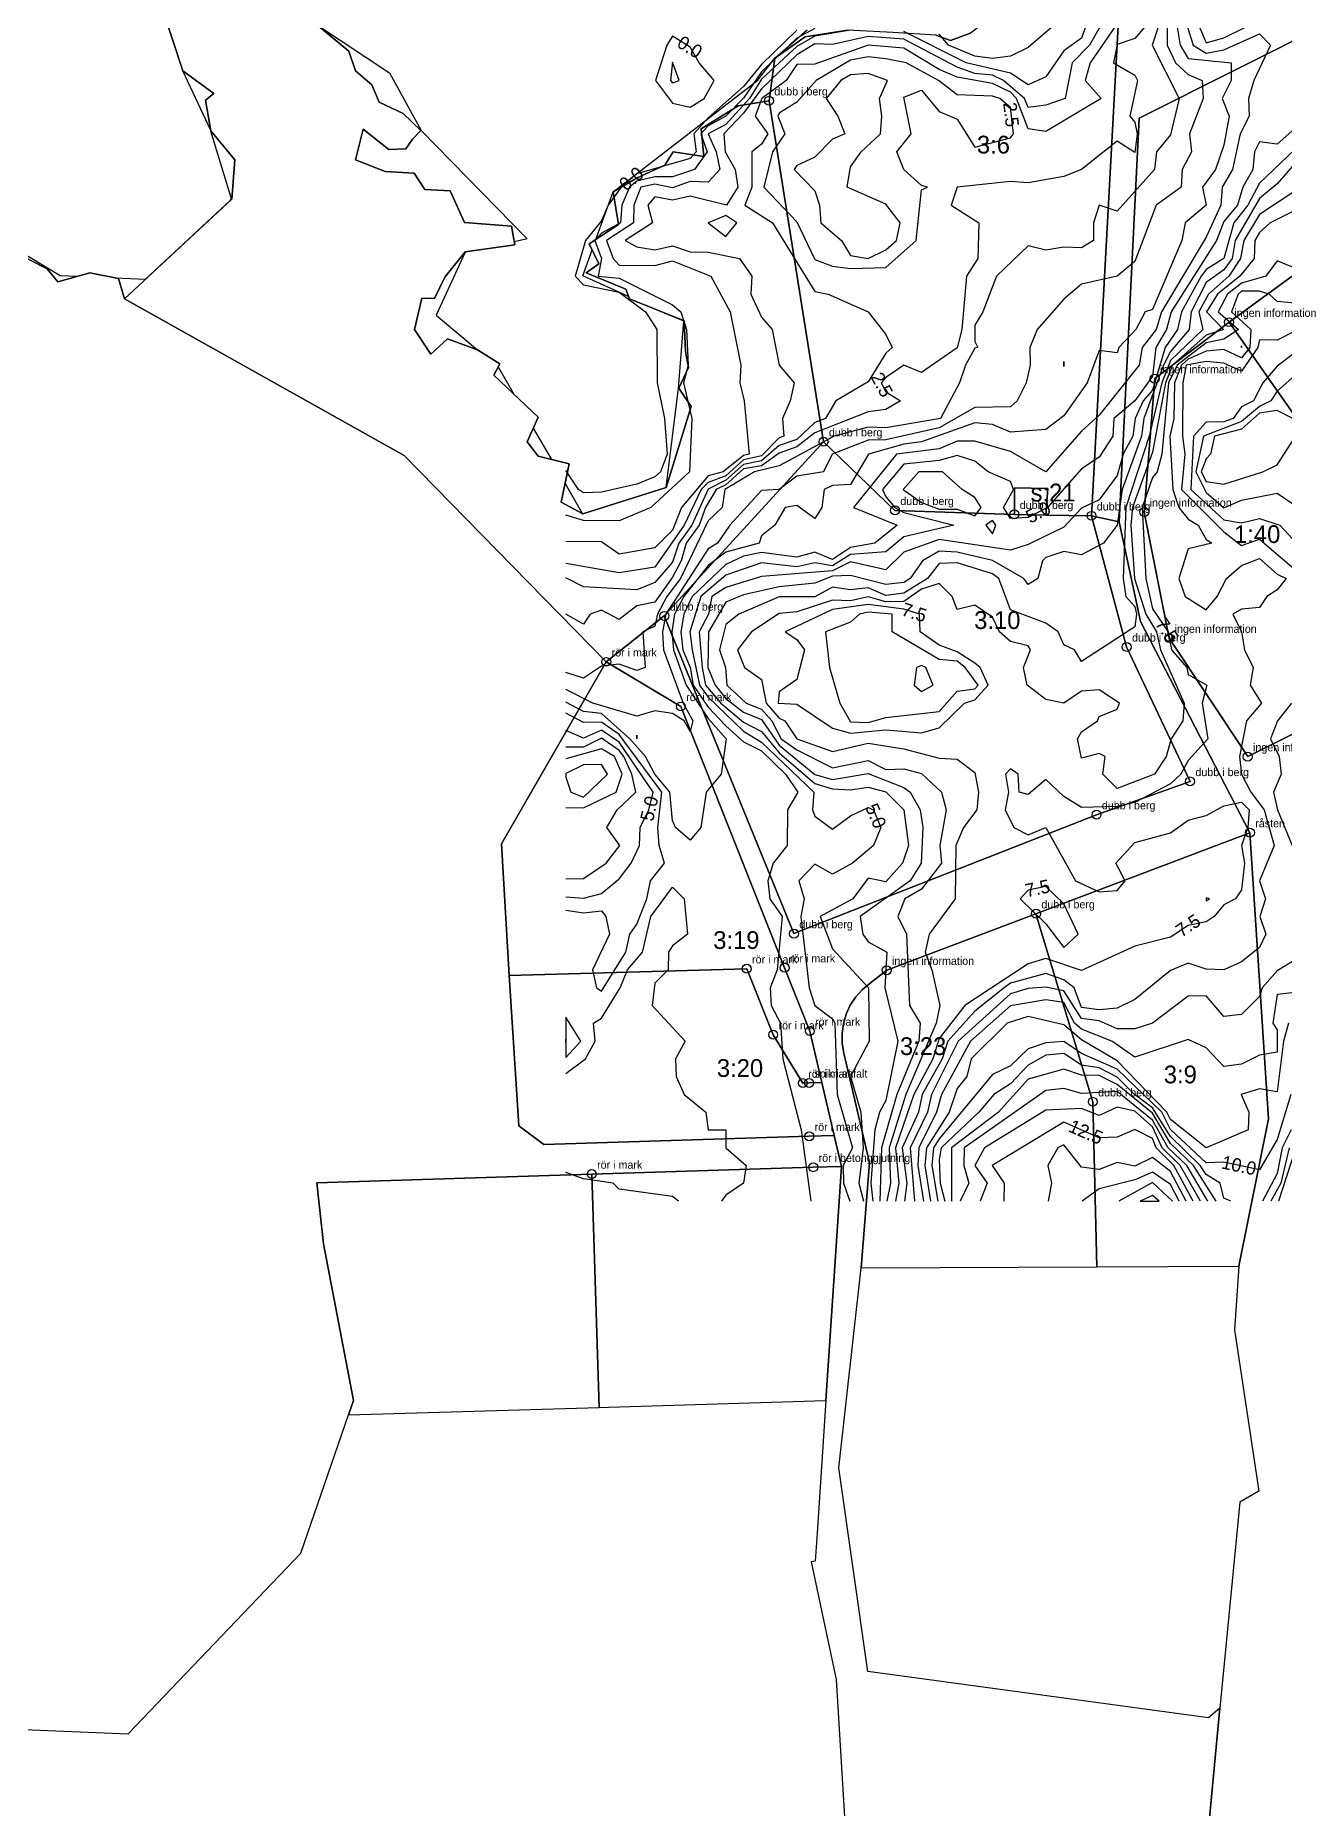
# Model space of a CAD drawing. Header units: metres. Extents: x 304729 to 308942, y 6403920 to 6405836.
# Drawn here: x 305090.4 to 305230.8, y 6404231.7 to 6404431.1 of the extents above; entities that cross this region are included whole.
import ezdxf
from ezdxf.enums import TextEntityAlignment as Align

# ---------------------------------------------------------------- set-up
doc = ezdxf.new("R2010")
doc.units = ezdxf.units.M
for name, color, linetype in [('FASTIGHETSGRANSER', 7, 'Continuous'), ('GRANSPUNKTER', 1, 'Continuous'), ('HOJDKURVOR_GRUND', 4, 'Continuous'), ('HOJDKURVOR_STOD', 6, 'Continuous'), ('HOJDKURVOR_TEXT', 2, 'Continuous'), ('TOMTBETECKNINGAR', 3, 'Continuous'), ('TOMTER_1945', 1, 'Continuous')]:
    doc.layers.add(name, color=color, linetype=linetype)

msp = doc.modelspace()

# ---------------------------------------------------------------- linework, layer by layer
at = {"layer": 'FASTIGHETSGRANSER'}
for points in [[(305212.774, 6404443.875), (305211.08, 6404443.641), (305209.847, 6404441.942), (305208.863, 6404440.834), (305207.499, 6404437.971), (305205.385, 6404436.747), (305202.002, 6404436.093), (305199.48, 6404434.325), (305195.521, 6404431.313), (305193.274, 6404430.511), (305191.607, 6404431.096), (305186.796, 6404431.413), (305181.698, 6404431.669), (305176.937, 6404430.906), (305173.507, 6404428.526), (305172.855, 6404423.726), (305178.987, 6404385.387), (305187.018, 6404377.675), (305200.45, 6404377.223), (305200.46, 6404380.221), (305204.195, 6404380.125), (305203.996, 6404377.127), (305209.124, 6404377.064), (305212.774, 6404443.875)], [(305209.124, 6404377.064), (305203.996, 6404377.127), (305200.45, 6404377.223), (305187.018, 6404377.675), (305178.987, 6404385.387), (305161.076, 6404365.796), (305175.66, 6404330.085), (305209.689, 6404343.452), (305220.205, 6404347.188), (305213.077, 6404362.315), (305209.124, 6404377.064)], [(305203.996, 6404377.127), (305204.195, 6404380.125), (305200.46, 6404380.221), (305200.45, 6404377.223), (305203.996, 6404377.127)], [(305154.547, 6404360.642), (305142.767, 6404340.165), (305143.618, 6404325.382), (305170.348, 6404326.129), (305173.321, 6404318.712), (305176.658, 6404313.27), (305177.358, 6404313.293), (305178.794, 6404313.34), (305177.436, 6404319.122), (305174.609, 6404326.237), (305162.939, 6404355.617), (305154.547, 6404360.642)], [(305225.71, 6404292.682), (305229.028, 6404309.252), (305226.936, 6404341.428), (305202.877, 6404332.318), (305209.269, 6404311.168), (305209.719, 6404292.613), (305225.71, 6404292.682)], [(305202.877, 6404332.318), (305186.092, 6404325.962), (305184.222, 6404324.518), (305183.359, 6404323.806), (305182.613, 6404322.974), (305181.999, 6404322.04), (305181.532, 6404321.024), (305181.221, 6404319.95), (305181.075, 6404318.842), (305181.095, 6404317.724), (305181.283, 6404316.622), (305184.167, 6404304.303), (305183.207, 6404292.499), (305209.719, 6404292.613), (305209.269, 6404311.168), (305202.877, 6404332.318)], [(305143.618, 6404325.382), (305144.7, 6404308.482), (305147.528, 6404306.373), (305177.375, 6404307.288), (305180.193, 6404307.381), (305178.794, 6404313.34), (305177.358, 6404313.293), (305176.658, 6404313.27), (305173.321, 6404318.712), (305170.348, 6404326.129), (305143.618, 6404325.382)], [(305152.925, 6404303.042), (305121.985, 6404302.067), (305122.744, 6404295.206), (305126.116, 6404277.587), (305125.56, 6404275.97), (305153.736, 6404276.81), (305152.925, 6404303.042)], [(305181.01, 6404303.904), (305177.833, 6404303.807), (305152.925, 6404303.042), (305153.736, 6404276.81), (305154.79, 6404276.843), (305179.252, 6404277.573), (305181.01, 6404303.904)]]:
    msp.add_lwpolyline(points, close=True, dxfattribs=at)
for points in [[(305212.774, 6404443.875), (305209.124, 6404377.064), (305212.247, 6404376.387), (305214.482, 6404421.786), (305236.02, 6404432.576)], [(305113.512, 6404437.918), (305130.179, 6404426.886), (305133.727, 6404420.393), (305145.648, 6404408.187), (305144.215, 6404407.882), (305144.274, 6404407.544), (305138.977, 6404406.769), (305138.687, 6404406.708), (305135.405, 6404399.634), (305140.084, 6404395.715), (305142.571, 6404394.136), (305142.388, 6404393.786), (305142.436, 6404393.747), (305144.16, 6404390.742), (305146.905, 6404388.153), (305146.348, 6404386.929), (305148.373, 6404383.4), (305150.369, 6404382.89), (305149.922, 6404380.7), (305151.875, 6404377.297), (305161.271, 6404380.255), (305162.69, 6404391.406), (305163.288, 6404398.938), (305162.567, 6404399.263), (305157.152, 6404401.447), (305157.05, 6404401.738), (305151.899, 6404404.05), (305152.952, 6404406.953), (305152.62, 6404407.647), (305153.387, 6404408.147), (305155.33, 6404413.499), (305171.603, 6404426.041), (305171.945, 6404426.488), (305173.507, 6404428.526), (305177.152, 6404431.723)], [(305079.357, 6404412.411), (305093.142, 6404404.08), (305095.119, 6404403.993), (305096.486, 6404404.376), (305099.313, 6404403.807), (305102.716, 6404403.656), (305112.307, 6404412.535), (305112.42, 6404412.708), (305110.085, 6404420.317), (305110.069, 6404420.337), (305110.061, 6404420.38), (305106.922, 6404427.089), (305106.351, 6404428.886), (305104.544, 6404434.362)], [(305087.703, 6404406.869), (305091.67, 6404404.831), (305092.875, 6404403.365), (305096.486, 6404404.375), (305099.68, 6404403.734), (305100.353, 6404401.468), (305112.445, 6404412.663), (305112.783, 6404417.09), (305110.069, 6404420.337), (305109.467, 6404423.798), (305110.411, 6404424.529), (305106.939, 6404427.104), (305104.544, 6404434.363)], [(305104.544, 6404434.363), (305106.939, 6404427.104), (305110.411, 6404424.529), (305109.467, 6404423.798), (305110.069, 6404420.337), (305112.783, 6404417.09), (305112.445, 6404412.663), (305100.353, 6404401.468), (305131.825, 6404383.855), (305154.547, 6404360.642), (305161.076, 6404365.796), (305178.987, 6404385.387), (305172.855, 6404423.726), (305172.855, 6404423.726), (305169.4, 6404423.169), (305165.227, 6404420.588), (305165.527, 6404417.474), (305162.058, 6404417.99), (305161.156, 6404416.503), (305158.034, 6404415.053), (305155.321, 6404413.473), (305155.941, 6404409.816), (305152.619, 6404407.645), (305153.701, 6404405.395), (305152.278, 6404404.381), (305156.758, 6404402.563), (305157.153, 6404401.447), (305163.297, 6404398.968), (305163.464, 6404395.535), (305163.813, 6404393.72), (305162.71, 6404391.4), (305164.089, 6404389.343), (305161.279, 6404380.235), (305151.898, 6404377.281), (305149.49, 6404378.581), (305150.37, 6404382.89), (305146.906, 6404383.774), (305145.639, 6404385.366), (305146.905, 6404388.154), (305141.905, 6404392.867), (305142.57, 6404394.136), (305140.062, 6404395.73), (305136.712, 6404396.963), (305134.825, 6404395.226), (305132.995, 6404397.996), (305133.811, 6404401.526), (305135.225, 6404401.492), (305136.403, 6404403.877), (305138.692, 6404406.727), (305144.275, 6404407.544), (305143.906, 6404409.636), (305138.609, 6404410.053), (305137.004, 6404413.592), (305134.153, 6404413.742), (305132.942, 6404415.575), (305129.697, 6404415.762), (305126.365, 6404417.095), (305127.227, 6404420.53), (305130.097, 6404418.24), (305131.997, 6404418.326), (305132.773, 6404419.425), (305133.692, 6404420.381), (305131.714, 6404422.307), (305129, 6404423.588), (305128.192, 6404425.507), (305126.363, 6404427.085), (305125.606, 6404429.306), (305122.161, 6404432.142)], [(305122.161, 6404432.142), (305125.606, 6404429.306), (305126.363, 6404427.085), (305128.192, 6404425.507), (305129, 6404423.588), (305131.714, 6404422.307), (305133.692, 6404420.381), (305132.773, 6404419.425), (305131.997, 6404418.326), (305130.097, 6404418.24), (305127.227, 6404420.53), (305126.365, 6404417.095), (305129.697, 6404415.762), (305132.942, 6404415.575), (305134.153, 6404413.742), (305137.004, 6404413.592), (305138.609, 6404410.053), (305143.906, 6404409.636), (305144.275, 6404407.544), (305138.692, 6404406.727), (305136.403, 6404403.877), (305135.225, 6404401.492), (305133.811, 6404401.526), (305132.995, 6404397.996), (305134.825, 6404395.226), (305136.712, 6404396.963), (305140.062, 6404395.73), (305142.57, 6404394.136), (305141.905, 6404392.867), (305146.905, 6404388.154), (305145.639, 6404385.366), (305146.906, 6404383.774), (305150.37, 6404382.89), (305149.49, 6404378.581), (305151.898, 6404377.281), (305161.279, 6404380.235), (305164.089, 6404389.343), (305162.71, 6404391.4), (305163.813, 6404393.72), (305163.464, 6404395.535), (305163.297, 6404398.968), (305157.153, 6404401.447), (305156.758, 6404402.563), (305152.278, 6404404.381), (305153.701, 6404405.395), (305152.619, 6404407.645), (305155.941, 6404409.816), (305155.321, 6404413.473), (305158.034, 6404415.053), (305161.156, 6404416.503), (305162.058, 6404417.99), (305165.527, 6404417.474), (305165.227, 6404420.588), (305169.4, 6404423.169), (305172.855, 6404423.726), (305173.507, 6404428.526), (305176.937, 6404430.906), (305181.698, 6404431.669)], [(305191.607, 6404431.096), (305193.274, 6404430.511), (305195.521, 6404431.313)], [(305053.821, 6404242.054), (305100.766, 6404240.085), (305120.208, 6404260.402), (305125.56, 6404275.97), (305126.116, 6404277.587), (305122.744, 6404295.206), (305121.985, 6404302.067), (305152.925, 6404303.042), (305177.833, 6404303.807), (305181.01, 6404303.904), (305180.193, 6404307.381), (305177.375, 6404307.288), (305147.528, 6404306.373), (305144.7, 6404308.482), (305143.618, 6404325.382), (305142.767, 6404340.165), (305154.547, 6404360.642), (305131.825, 6404383.855), (305100.353, 6404401.468), (305100.353, 6404401.468), (305099.68, 6404403.734), (305096.486, 6404404.375), (305092.875, 6404403.365), (305091.67, 6404404.831), (305087.703, 6404406.869)], [(305222.116, 6404227.828), (305223.571, 6404242.977), (305222.299, 6404241.886), (305183.955, 6404247.107), (305180.69, 6404270.022), (305183.207, 6404292.499), (305184.167, 6404304.303), (305181.283, 6404316.622), (305181.095, 6404317.724), (305181.075, 6404318.842), (305181.221, 6404319.95), (305181.532, 6404321.024), (305181.999, 6404322.04), (305182.613, 6404322.974), (305183.359, 6404323.806), (305184.222, 6404324.518), (305186.092, 6404325.962), (305202.877, 6404332.318), (305226.936, 6404341.428), (305214.633, 6404365.163), (305212.247, 6404376.387), (305209.124, 6404377.064), (305213.077, 6404362.315), (305220.205, 6404347.188), (305209.689, 6404343.452), (305175.66, 6404330.085), (305161.076, 6404365.796), (305154.547, 6404360.642), (305162.939, 6404355.617), (305174.609, 6404326.237), (305177.436, 6404319.122), (305178.794, 6404313.34), (305180.193, 6404307.381), (305181.01, 6404303.904), (305179.252, 6404277.573), (305178.255, 6404262.648), (305178.046, 6404259.526), (305177.603, 6404259.446), (305180.398, 6404246.216), (305182.004, 6404219.634)]]:
    msp.add_lwpolyline(points, dxfattribs=at)
at = {"layer": 'GRANSPUNKTER'}
for centre in [(305172.85, 6404423.73), (305224.59, 6404398.83), (305216.23, 6404392.48), (305178.99, 6404385.39), (305187.02, 6404377.67), (305200.45, 6404377.22), (305209.12, 6404377.06), (305215.06, 6404377.49), (305161.08, 6404365.8), (305213.08, 6404362.32), (305217.87, 6404363.3), (305154.55, 6404360.64), (305162.94, 6404355.62), (305226.69, 6404349.98), (305220.21, 6404347.19), (305209.69, 6404343.45), (305226.94, 6404341.43), (305202.88, 6404332.32), (305175.66, 6404330.08), (305170.35, 6404326.13), (305174.61, 6404326.24), (305186.09, 6404325.96), (305173.32, 6404318.71), (305177.44, 6404319.12), (305176.66, 6404313.27), (305177.36, 6404313.29), (305209.27, 6404311.17), (305177.38, 6404307.29), (305152.92, 6404303.04), (305177.83, 6404303.81)]:
    msp.add_circle(centre, 0.5, dxfattribs=at)
at = {"layer": 'HOJDKURVOR_GRUND'}
for points in [[(305211.17, 6404434), (305208.9, 6404430), (305206.94, 6404428), (305206.17, 6404424), (305204, 6404423.24), (305202, 6404422.98), (305201.59, 6404424), (305199.24, 6404426), (305198, 6404426.6), (305196, 6404426.8), (305194, 6404427.49), (305188, 6404430.67), (305184, 6404430.94), (305180, 6404430.05), (305178, 6404430.15), (305176, 6404428.91), (305172, 6404425.09), (305170, 6404422.35), (305167.79, 6404420), (305167.94, 6404418), (305169.05, 6404416), (305169.35, 6404414), (305168.08, 6404412), (305164, 6404413.02), (305162, 6404412.54), (305160, 6404412.92), (305159.23, 6404412), (305159.76, 6404410), (305156.69, 6404408), (305158, 6404407.29), (305160, 6404406.97), (305162, 6404407.42), (305164, 6404406.76), (305166, 6404406.69), (305169.54, 6404406), (305170.91, 6404404), (305170.8, 6404402), (305172, 6404399.41), (305173.2, 6404398), (305174, 6404394), (305175.67, 6404392), (305175.23, 6404390), (305174.36, 6404388), (305174.53, 6404386), (305174, 6404385.83), (305172, 6404383.82), (305170, 6404383.34), (305168, 6404381.56), (305166, 6404380.79), (305165.23, 6404380), (305163.3, 6404376), (305160, 6404371.29), (305156, 6404370.64), (305150, 6404371.71)], [(305213.11, 6404434), (305208.96, 6404428), (305208.4, 6404426), (305210.2, 6404424), (305204, 6404420.26), (305202, 6404420.56), (305200.68, 6404424), (305200, 6404424.68), (305198, 6404425.68), (305194, 6404426.4), (305192, 6404427.24), (305188, 6404429.66), (305184, 6404429.97), (305178, 6404427.84), (305176, 6404427.81), (305174.77, 6404426), (305172.06, 6404424), (305171.29, 6404422), (305172.72, 6404420), (305172, 6404418.84), (305170.92, 6404418), (305170.94, 6404414), (305170.15, 6404412), (305173.23, 6404410), (305178, 6404402.27), (305179.5, 6404402), (305184, 6404400), (305186, 6404397.43), (305186.71, 6404396), (305186, 6404395.33), (305184, 6404392.11), (305180.38, 6404390), (305179.2, 6404388), (305178, 6404387.57), (305176, 6404385.63), (305174, 6404384.96), (305172, 6404383.25), (305170, 6404382.84), (305168, 6404381.06), (305166, 6404380.04), (305164.18, 6404376), (305162.71, 6404374), (305162, 6404371.86), (305160, 6404369.55), (305158, 6404368.73), (305152, 6404369.08), (305150, 6404370.1)], [(305209.16, 6404434), (305208, 6404430.77), (305206, 6404429.33), (305204, 6404426.42), (305202, 6404425.54), (305200, 6404426.83), (305195.04, 6404428), (305188, 6404431.52)], [(305216.63, 6404432), (305215.95, 6404430), (305219, 6404424), (305218, 6404419.9), (305216.42, 6404418), (305216.22, 6404416), (305212, 6404411.33), (305210, 6404412), (305209.33, 6404410), (305209.33, 6404408), (305208, 6404407.2), (305206, 6404407.28), (305204, 6404406.93), (305202, 6404407.43), (305198.44, 6404404), (305196.92, 6404400), (305196, 6404398.5), (305196, 6404396.67), (305196.33, 6404396), (305196, 6404395.9), (305194.95, 6404394), (305194.29, 6404392), (305192.13, 6404388), (305186, 6404386.97), (305184, 6404387.03), (305180.2, 6404386), (305174, 6404382.68), (305171.21, 6404382), (305167.9, 6404380), (305167.6, 6404378), (305166, 6404376.48), (305162.91, 6404370), (305161.35, 6404368), (305160.32, 6404366), (305160, 6404364.64), (305158.67, 6404364), (305158.91, 6404360), (305158, 6404359.68), (305156, 6404360.36), (305154, 6404360.14), (305152, 6404358.82), (305150, 6404359.43)], [(305217.65, 6404432), (305217.63, 6404430), (305218.57, 6404428), (305220, 6404426.69), (305221.56, 6404426), (305221.67, 6404424), (305220.15, 6404420), (305220.37, 6404418), (305219.33, 6404416), (305219.22, 6404414), (305216.41, 6404412), (305214, 6404405.65), (305212, 6404404), (305208, 6404403.11), (305206, 6404401.43), (305203, 6404398), (305202.17, 6404396), (305202.24, 6404394), (305201.78, 6404392), (305200.76, 6404390), (305200, 6404389.3), (305196, 6404389.24), (305192, 6404386.97), (305186, 6404385.61), (305184, 6404385.58), (305179.94, 6404384), (305179, 6404382), (305176, 6404381.52), (305174, 6404380), (305172, 6404379.89), (305168.44, 6404376), (305167.06, 6404374), (305166, 6404373.33), (305161.25, 6404366), (305160.88, 6404364), (305161, 6404362), (305163.21, 6404356), (305164.27, 6404354), (305164, 6404352.8), (305163.33, 6404354), (305162, 6404354.83), (305160, 6404355.14), (305158, 6404354.53), (305153.05, 6404356), (305150, 6404357.52)], [(305218.77, 6404432), (305219.1, 6404430), (305220, 6404428.48), (305224.82, 6404428), (305224.82, 6404426), (305223.83, 6404424), (305224.59, 6404422), (305224, 6404418.75), (305223.08, 6404416), (305221.6, 6404414), (305222.03, 6404412), (305219.67, 6404410), (305219.28, 6404408), (305216, 6404400.26), (305215.14, 6404400), (305214.11, 6404398), (305212.2, 6404396), (305212, 6404395.4), (305210, 6404395.64), (305208.64, 6404392), (305206, 6404388.3), (305204, 6404386.77), (305200, 6404386.48), (305198, 6404387.32), (305196, 6404387.5), (305190, 6404385.36), (305188, 6404385.13), (305184.06, 6404384), (305182, 6404380.57), (305180, 6404380.47), (305179.07, 6404380), (305178.78, 6404378), (305178, 6404376.74), (305176, 6404378.21), (305174.67, 6404378), (305173.5, 6404376), (305172, 6404374.8), (305171.73, 6404374), (305168, 6404372.96), (305166, 6404371.48), (305163.27, 6404368), (305162.21, 6404366), (305161.92, 6404364), (305162.13, 6404362), (305163.52, 6404358), (305166, 6404354.28), (305168.03, 6404352), (305167.48, 6404348), (305165.79, 6404346), (305165.19, 6404342), (305164, 6404340.59), (305162.35, 6404342), (305162, 6404342.8), (305161.71, 6404346), (305160, 6404348), (305158.96, 6404350), (305157.2, 6404352), (305154, 6404354.82), (305152, 6404355.07), (305150, 6404356.11)], [(305219.93, 6404432), (305220.56, 6404430), (305222, 6404429.08), (305224, 6404429.46), (305228, 6404431.26), (305229.26, 6404430), (305227.37, 6404426), (305226.77, 6404424), (305226.86, 6404422), (305225.83, 6404420), (305224.97, 6404416), (305223.82, 6404414), (305223.65, 6404412), (305222, 6404408.38), (305217, 6404400), (305216.4, 6404398), (305214.82, 6404396), (305214.48, 6404394), (305210, 6404388.38), (305208, 6404386.59), (305204, 6404382), (305200, 6404384.3), (305196, 6404385.46), (305194, 6404385.45), (305192, 6404384.58), (305187.2, 6404384), (305182.35, 6404378), (305187.27, 6404376), (305184.76, 6404374), (305182, 6404373.51), (305180, 6404372.16), (305178, 6404372.96), (305176, 6404372.42), (305172, 6404372.95), (305170, 6404372.53), (305168, 6404371.57), (305164.22, 6404368), (305163.26, 6404366), (305162.94, 6404364), (305163.18, 6404362), (305163.98, 6404360), (305164.34, 6404358), (305166, 6404355.56), (305168, 6404353.46), (305170, 6404351.66), (305172, 6404350.63), (305174.69, 6404348), (305176.11, 6404346), (305174.94, 6404344), (305174.88, 6404340), (305173.33, 6404338), (305172.74, 6404336), (305172.95, 6404334), (305174.32, 6404332), (305173.78, 6404326), (305173, 6404324), (305173.1, 6404322), (305174.14, 6404320), (305174.41, 6404316), (305176.47, 6404308), (305177.56, 6404300)], [(305204.67, 6404432), (305202, 6404429.73), (305200, 6404428.74), (305198, 6404428.47), (305196, 6404428.76), (305193.05, 6404430), (305192, 6404431.21)], [(305178, 6404431.86), (305176, 6404430.76), (305172, 6404426.98), (305170, 6404424.03), (305168, 6404422), (305166, 6404420.9), (305165.2, 6404420), (305165.88, 6404418), (305164.47, 6404416), (305162, 6404415.16), (305160, 6404415.18), (305158, 6404414.7), (305157.17, 6404414), (305156.3, 6404412), (305156.17, 6404410), (305154, 6404408.83), (305153.28, 6404408), (305154, 6404406), (305153.63, 6404404), (305156, 6404403.78), (305162, 6404400.8), (305162.94, 6404400), (305163.58, 6404398), (305163.75, 6404394), (305163.24, 6404392), (305164.18, 6404388), (305163.92, 6404382), (305159.57, 6404378), (305156, 6404376.5), (305152, 6404376.52), (305150, 6404377.12)], [(305182, 6404431.68), (305178, 6404431.01), (305176, 6404429.85), (305172, 6404426.15), (305170.66, 6404424), (305168, 6404421.06), (305166, 6404420), (305166.92, 6404418), (305167.32, 6404416), (305166, 6404414.58), (305164, 6404414.65), (305162, 6404413.94), (305160, 6404414.36), (305158.43, 6404414), (305157.67, 6404412), (305157.62, 6404410), (305154.59, 6404408), (305155.33, 6404406), (305156, 6404405.26), (305160, 6404405.2), (305162, 6404405.72), (305166.31, 6404404), (305168.5, 6404400), (305169.67, 6404394), (305169.56, 6404392), (305170.06, 6404390), (305170.61, 6404384), (305170, 6404383.85), (305167.68, 6404382), (305166, 6404381.54), (305163.03, 6404378), (305162, 6404375.45), (305160, 6404373.47), (305156, 6404372.74), (305154, 6404374.13), (305150, 6404374.18)], [(305162, 6404425.74), (305162.75, 6404426), (305162, 6404428.06), (305161.79, 6404426), (305162, 6404425.74)], [(305182, 6404406.33), (305184, 6404406), (305186, 6404406.98), (305187.18, 6404408), (305187.61, 6404410), (305186, 6404412.09), (305181.64, 6404414), (305182, 6404416.29), (305183.2, 6404418), (305185.4, 6404420), (305185.54, 6404422), (305185.27, 6404424), (305186.18, 6404426), (305184, 6404426.81), (305182, 6404426.65), (305180.94, 6404426), (305179.3, 6404424), (305180.59, 6404422), (305181.37, 6404420), (305180, 6404419.43), (305178, 6404417.4), (305176, 6404416.44), (305175.69, 6404416), (305178, 6404413.6), (305178.53, 6404412), (305178.67, 6404410), (305181, 6404408), (305182, 6404406.33)], [(305232, 6404418.26), (305228, 6404414.45), (305226.69, 6404412), (305225.12, 6404410), (305224, 6404406), (305222, 6404404.76), (305221.47, 6404404), (305219.26, 6404400), (305218.81, 6404398), (305217.41, 6404396), (305216, 6404391.19), (305214.93, 6404390), (305214.02, 6404388), (305213.76, 6404386), (305212.68, 6404384), (305212, 6404381.58), (305210, 6404378.86), (305208, 6404377.91), (305206, 6404375.78), (305202, 6404373.83), (305200, 6404373.21), (305192, 6404374.38), (305188, 6404372.96), (305186, 6404371), (305182, 6404371.88), (305180, 6404370.86), (305172, 6404370.22), (305168, 6404368.99), (305166.43, 6404368), (305166.05, 6404366), (305165, 6404364), (305165.32, 6404360), (305165.73, 6404358), (305167.42, 6404356), (305170, 6404353.84), (305172, 6404352.81), (305174, 6404350.42), (305178, 6404346.95), (305180, 6404346.36), (305182, 6404346.23), (305184, 6404346.55), (305186, 6404346.04), (305188, 6404344), (305188.54, 6404340), (305187.86, 6404338), (305186, 6404335.92), (305184, 6404336.33), (305182.27, 6404334), (305178.62, 6404332), (305180, 6404328.35), (305184.04, 6404324), (305184.12, 6404318), (305182, 6404314), (305183.18, 6404310), (305183.45, 6404306), (305182.97, 6404302), (305183.48, 6404300)], [(305232, 6404416.68), (305230, 6404414.38), (305228, 6404412.73), (305225.27, 6404408), (305224.94, 6404406), (305224, 6404404.72), (305222, 6404403.3), (305220.32, 6404400), (305220.12, 6404398), (305218, 6404395.55), (305217.22, 6404394), (305214.99, 6404388), (305214.75, 6404386), (305212.58, 6404380), (305212, 6404376), (305210.46, 6404374), (305208, 6404372.67), (305206, 6404373.05), (305204, 6404372.39), (305203.6, 6404372), (305203.09, 6404370), (305202, 6404369.33), (305201.52, 6404370), (305198, 6404372.03), (305194, 6404372.96), (305192, 6404373.1), (305190.13, 6404372), (305188.72, 6404370), (305188, 6404369.57), (305186, 6404369.32), (305182, 6404370.36), (305180, 6404370.26), (305178, 6404369.5), (305174, 6404369.09), (305170, 6404368.18), (305168, 6404367.36), (305166.06, 6404364), (305165.99, 6404360), (305166.78, 6404358), (305168, 6404356.5), (305170, 6404354.97), (305172, 6404354.14), (305174, 6404351.26), (305178, 6404347.96), (305180, 6404347.41), (305184, 6404348.09), (305188, 6404346.51), (305188.73, 6404346), (305189.85, 6404344), (305190.15, 6404342), (305189.96, 6404338), (305188.73, 6404336), (305183.12, 6404332), (305183.4, 6404330), (305184, 6404329.14), (305186.11, 6404328), (305185.89, 6404324), (305187.36, 6404318), (305186, 6404311.33), (305185.29, 6404310), (305184.76, 6404308), (305184.29, 6404302), (305184.52, 6404300)], [(305232, 6404413.55), (305228, 6404410.96), (305226.25, 6404408), (305225.89, 6404406), (305224.55, 6404404), (305222.27, 6404402), (305221.18, 6404400), (305221.64, 6404398), (305218, 6404394.52), (305217.05, 6404392), (305215.61, 6404386), (305212.99, 6404378), (305212.67, 6404370), (305213, 6404368), (305214, 6404366.87), (305214.2, 6404366), (305214, 6404364.57), (305208, 6404360.67), (305207.2, 6404362), (305206, 6404362.55), (305205.36, 6404364), (305204, 6404364.97), (305200, 6404366.48), (305198.71, 6404370), (305198, 6404370.52), (305194, 6404371.76), (305192, 6404371.71), (305190.68, 6404370), (305188, 6404368.36), (305186, 6404368.1), (305184, 6404368.96), (305182, 6404368.73), (305180, 6404369.03), (305178, 6404367.96), (305174, 6404367.96), (305169.47, 6404366), (305168, 6404364.83), (305167.28, 6404362), (305167.96, 6404360), (305168.11, 6404358), (305170.29, 6404356), (305172, 6404355.32), (305173.17, 6404354), (305174.21, 6404352), (305176, 6404350.74), (305180, 6404348.71), (305184, 6404349.54), (305186, 6404348.55), (305188, 6404348.62), (305190, 6404348.09), (305192.25, 6404346), (305192.77, 6404344), (305192.07, 6404340), (305192.24, 6404338), (305190, 6404335.08), (305188.14, 6404334), (305187.33, 6404332), (305188.3, 6404330), (305188.64, 6404322), (305189.86, 6404320), (305189.71, 6404318), (305187.23, 6404312), (305185.51, 6404306), (305185.3, 6404300)], [(305168, 6404408.47), (305169.22, 6404410), (305168, 6404410.82), (305166, 6404410), (305168, 6404408.47)], [(305232, 6404411.38), (305229.2, 6404410), (305228, 6404408.91), (305227.5, 6404408), (305227.42, 6404406), (305225.8, 6404404), (305223.31, 6404402), (305222.05, 6404400), (305223.95, 6404398), (305222, 6404397.36), (305218.25, 6404394), (305217.43, 6404392), (305216, 6404384.2), (305213.73, 6404378), (305213.56, 6404376), (305213.95, 6404370), (305215.22, 6404366), (305216.44, 6404364), (305216.88, 6404362), (305219.55, 6404356), (305219.38, 6404354), (305218.08, 6404352), (305217.52, 6404350), (305216.21, 6404348), (305212, 6404346.38), (305210.38, 6404348), (305210.67, 6404350), (305210, 6404350.33), (305208, 6404349.8), (305207.55, 6404352), (305208, 6404352.77), (305209.78, 6404354), (305210, 6404354.5), (305212, 6404355.33), (305212.29, 6404356), (305210, 6404357.5), (305208, 6404357.33), (305206, 6404356), (305204, 6404356.4), (305201.89, 6404358), (305201.47, 6404360), (305202.28, 6404362), (305202, 6404362.43), (305200, 6404362.93), (305198.79, 6404364), (305198, 6404365.67), (305196, 6404367), (305194, 6404366.53), (305193.46, 6404368), (305192, 6404369.43), (305190, 6404368.8), (305188, 6404367.42), (305186, 6404367.4), (305184, 6404367.96), (305182, 6404367.51), (305180, 6404367.58), (305176, 6404366.26), (305174, 6404366.08), (305170.87, 6404364), (305169.31, 6404362), (305170.11, 6404360), (305172, 6404358.64), (305172.55, 6404356), (305174, 6404354.31), (305174.65, 6404354), (305176, 6404351.98), (305180, 6404350.54), (305184, 6404351.51), (305188, 6404350.87), (305192, 6404349.82), (305194, 6404349.71), (305196, 6404348.18), (305196.4, 6404346), (305196.21, 6404344), (305194.71, 6404342), (305193.86, 6404340), (305193.8, 6404334), (305190.87, 6404330), (305190.4, 6404328), (305191.17, 6404326), (305192.07, 6404322), (305191.66, 6404320), (305188.25, 6404312), (305186.36, 6404306), (305186.52, 6404302), (305186.1, 6404300)], [(305232, 6404400.97), (305230, 6404401.14), (305229.1, 6404402), (305228, 6404402.31), (305226, 6404402.31), (305225.6, 6404402), (305224.87, 6404400), (305227.03, 6404398), (305226.93, 6404396), (305226, 6404394.84), (305224, 6404395.76), (305222, 6404395.57), (305220, 6404394.68), (305219.26, 6404394), (305218.45, 6404392), (305218.39, 6404388), (305217.95, 6404386), (305218.27, 6404380), (305218.95, 6404378), (305220, 6404376.67), (305221.11, 6404376), (305222, 6404374.4), (305222.67, 6404374), (305220, 6404373.33), (305218.94, 6404370), (305219.67, 6404368), (305222, 6404366.47), (305223.24, 6404368), (305224.3, 6404370), (305226, 6404371.48), (305228, 6404372.26), (305230, 6404370.49), (305231, 6404370), (305230, 6404368.74), (305228.83, 6404368), (305228, 6404366.75), (305226, 6404366.57), (305225, 6404366), (305226, 6404364), (305226.33, 6404362), (305227.3, 6404360), (305226.95, 6404358), (305228.25, 6404356), (305226.56, 6404354), (305225.78, 6404350), (305226, 6404348), (305227.03, 6404346), (305228.56, 6404344), (305229.67, 6404340), (305228, 6404336), (305228.7, 6404334), (305228.07, 6404332), (305228.73, 6404330), (305228, 6404328.5), (305226, 6404326.92), (305224, 6404326), (305222, 6404326.1), (305220, 6404326.76), (305218, 6404325.92), (305214, 6404322.67), (305212, 6404321.68), (305210, 6404321.51), (305208, 6404321.78), (305207.16, 6404324), (305206, 6404324.89), (305204, 6404325.58), (305200, 6404324.5), (305199.31, 6404324), (305196, 6404321.35), (305192.97, 6404318), (305192.34, 6404316), (305190.08, 6404312), (305189.65, 6404310), (305187.82, 6404306), (305188.34, 6404302), (305188.09, 6404300)], [(305232, 6404397.81), (305230, 6404396.82), (305228, 6404396.86), (305227.84, 6404396), (305226, 6404393.33), (305224, 6404394.24), (305222, 6404394.43), (305219.77, 6404394), (305219.4, 6404392), (305219.34, 6404386), (305219.62, 6404384), (305219.24, 6404380), (305224, 6404375.26), (305226, 6404373.73), (305228, 6404374.44), (305233.19, 6404370)], [(305206, 6404393.86), (305206, 6404394.4), (305206, 6404393.86)], [(305232, 6404395.38), (305230, 6404393.88), (305228.38, 6404392), (305227.33, 6404390), (305226, 6404389.32), (305225.05, 6404388), (305224, 6404387.61), (305222, 6404387.58), (305220.6, 6404386), (305220.3, 6404380), (305224, 6404376.59), (305226, 6404376.26), (305228, 6404376.77), (305230.3, 6404376), (305234, 6404372)], [(305233.31, 6404394), (305230, 6404391.07), (305229.29, 6404390), (305228, 6404389.36), (305226, 6404387.67), (305221.71, 6404386), (305220.84, 6404382), (305222, 6404379.67), (305224, 6404377.95), (305226, 6404378.82), (305230, 6404379.6), (305232, 6404378.25)], [(305192, 6404377.79), (305194, 6404377.81), (305196, 6404377.07), (305196.7, 6404378), (305196, 6404379.13), (305194.57, 6404380), (305192.38, 6404382), (305189.69, 6404382), (305187.95, 6404380), (305190, 6404378.57), (305192, 6404377.79)], [(305198, 6404375.05), (305198.37, 6404376), (305198, 6404376.55), (305197.25, 6404376), (305198, 6404375.05)], [(305182, 6404353.9), (305184, 6404353.82), (305186, 6404354.39), (305192, 6404355.04), (305194, 6404357.33), (305196, 6404357.6), (305196.36, 6404358), (305194.91, 6404360), (305194, 6404360.72), (305192, 6404360.9), (305186.69, 6404364), (305186.7, 6404366), (305184, 6404366.21), (305183.04, 6404366), (305182, 6404365.1), (305179.2, 6404364), (305179.64, 6404360), (305180.82, 6404356), (305182, 6404353.9)], [(305190, 6404357.29), (305191.33, 6404358), (305190.48, 6404360), (305190, 6404360.21), (305189.43, 6404360), (305189.17, 6404358), (305190, 6404357.29)], [(305150, 6404332.71), (305152, 6404332.4), (305154, 6404332.63), (305154.52, 6404332), (305154.93, 6404330), (305152.99, 6404326), (305153.46, 6404324), (305154, 6404323.6), (305156.74, 6404328), (305157.2, 6404330), (305158, 6404331.14), (305159.13, 6404334), (305159.51, 6404336), (305161.1, 6404338), (305160.51, 6404340), (305160.36, 6404342), (305160.81, 6404346), (305156, 6404352.46), (305154, 6404353.86), (305152, 6404353.82), (305150, 6404354.88)], [(305231.62, 6404356), (305230.04, 6404354), (305229.27, 6404352), (305230.21, 6404350), (305230.44, 6404348), (305229.61, 6404346), (305230.04, 6404344), (305231.69, 6404340)], [(305158, 6404351.98), (305158, 6404352.4), (305158, 6404351.98)], [(305150, 6404336.24), (305152, 6404336.29), (305154.55, 6404338), (305156.09, 6404340), (305154.6, 6404342), (305155.77, 6404344), (305157.88, 6404346), (305157.42, 6404348), (305156.51, 6404350), (305156, 6404350.68), (305154, 6404352.05), (305152, 6404351.06), (305150, 6404351.05)], [(305150, 6404344.26), (305152, 6404344.24), (305155.65, 6404346), (305156.34, 6404348), (305155.49, 6404350), (305154, 6404350.85), (305150, 6404349.73)], [(305150, 6404347.67), (305150.57, 6404346), (305152, 6404345.41), (305154.69, 6404348), (305154, 6404349.09), (305152, 6404349.06), (305150, 6404348.07), (305150, 6404347.67)], [(305150, 6404314.36), (305152.21, 6404316), (305153.29, 6404318), (305153.1, 6404320), (305154, 6404320.58), (305156.11, 6404324), (305156.94, 6404326), (305158.62, 6404328), (305159.57, 6404332), (305162, 6404335.3), (305163.3, 6404334), (305163.68, 6404330), (305162, 6404328.72), (305161.55, 6404328), (305161.5, 6404326), (305160, 6404324.5), (305159.7, 6404322), (305163.44, 6404318), (305162.33, 6404316), (305162.4, 6404314), (305163.33, 6404312), (305165.75, 6404310), (305166, 6404308), (305168, 6404308), (305168, 6404306), (305170.29, 6404304), (305170, 6404302), (305168, 6404300.67), (305167.5, 6404300)], [(305233.47, 6404328), (305230, 6404325.91), (305228.31, 6404324), (305228, 6404323), (305226, 6404321), (305224, 6404320.77), (305222, 6404323.07), (305220, 6404323.06), (305216, 6404320), (305214, 6404319.37), (305212, 6404319.38), (305210, 6404320.29), (305208, 6404320.52), (305206, 6404323.65), (305204, 6404324.06), (305202, 6404323.92), (305200, 6404323.32), (305194.11, 6404318), (305191.14, 6404312), (305190.67, 6404310), (305188.73, 6404306), (305189.2, 6404300)], [(305232, 6404323.45), (305230, 6404323.25), (305229.52, 6404320), (305230, 6404319.26), (305230, 6404316.74), (305228, 6404316.42), (305226, 6404315.41), (305224, 6404315.14), (305222, 6404317.25), (305220, 6404318.18), (305214, 6404316.17), (305211.41, 6404318), (305208, 6404319.32), (305207.22, 6404320), (305206, 6404322.32), (305204, 6404322.65), (305200, 6404321.97), (305195.5, 6404318), (305192.26, 6404312), (305191.68, 6404310), (305189.69, 6404306), (305189.61, 6404304), (305190.23, 6404300)], [(305150, 6404316.14), (305151.69, 6404318), (305150, 6404320.69), (305150, 6404316.14)], [(305231.26, 6404320), (305230.7, 6404318), (305230, 6404312.29), (305228, 6404312.62), (305225.94, 6404312), (305226.8, 6404310), (305226.75, 6404308), (305222, 6404306), (305218, 6404309.18), (305217.59, 6404310), (305212, 6404315.76), (305208, 6404318.14), (305206, 6404319.81), (305202, 6404320.75), (305199.65, 6404320), (305195.59, 6404316), (305195.12, 6404314), (305194, 6404312.65), (305193.11, 6404310), (305190.55, 6404306), (305190.38, 6404304), (305191.03, 6404300)], [(305224.8, 6404300), (305224, 6404300.33), (305223.6, 6404302), (305222, 6404302.99), (305221.36, 6404304), (305218, 6404307.26), (305216, 6404310.5), (305213.94, 6404312), (305212, 6404313.94), (305210, 6404314.98), (305208, 6404315.3), (305206, 6404316.58), (305204, 6404316.41), (305202, 6404315.27), (305200, 6404313.19), (305198.13, 6404312), (305196.44, 6404310), (305192.23, 6404306), (305192, 6404304.67), (305192.09, 6404302), (305192.61, 6404300)], [(305223.13, 6404300), (305220.59, 6404304), (305218, 6404306.47), (305216, 6404309.89), (305212, 6404313.13), (305210, 6404314.14), (305208, 6404314.16), (305206, 6404314.82), (305202, 6404313.7), (305198.67, 6404310), (305193.38, 6404306), (305193.36, 6404300)], [(305222.22, 6404300), (305219.83, 6404304), (305217.73, 6404306), (305216, 6404309.12), (305212, 6404312.32), (305208, 6404312.09), (305206, 6404312.67), (305204, 6404312.42), (305194.82, 6404306), (305194.77, 6404304), (305195.32, 6404302), (305194.35, 6404300)], [(305221.38, 6404300), (305219.11, 6404304), (305217.06, 6404306), (305216, 6404308.35), (305214, 6404310.11), (305212, 6404310.57), (305210, 6404309.63), (305208, 6404310.43), (305204, 6404310.23), (305197.1, 6404306), (305196, 6404304), (305197.4, 6404302), (305196.59, 6404300)], [(305231.56, 6404308), (305230.56, 6404306), (305230, 6404303.11), (305228.37, 6404300)], [(305219.76, 6404300), (305218, 6404303.33), (305216, 6404304.92), (305214, 6404303.94), (305212, 6404304.34), (305210, 6404303.57), (305208, 6404303.82), (305206, 6404306.32), (305205.33, 6404306), (305204.21, 6404304), (305204.64, 6404302), (305204.26, 6404300)], [(305231.37, 6404306), (305230.41, 6404302), (305229.3, 6404300)], [(305232, 6404305.65), (305230.17, 6404300)], [(305162.67, 6404300), (305162, 6404300.5), (305156, 6404301.33), (305155.33, 6404302), (305152, 6404302.5), (305150, 6404303.2)], [(305218.99, 6404300), (305218, 6404301.88), (305216, 6404303.26), (305214, 6404302.4), (305210, 6404301.37), (305208.07, 6404300)], [(305218.23, 6404300), (305216, 6404302.09), (305212.18, 6404300)], [(305216.75, 6404300), (305216, 6404300.63), (305214.6, 6404300), (305216.75, 6404300)]]:
    msp.add_lwpolyline(points, dxfattribs=at)
at = {"layer": 'HOJDKURVOR_STOD'}
for points in [[(305222, 6404430.26), (305224, 6404430.79), (305226.44, 6404432), (305227.65, 6404434), (305228.27, 6404436), (305226, 6404437.02), (305223.36, 6404436), (305221.73, 6404434), (305221.27, 6404432), (305222, 6404430.26)], [(305215.1, 6404432), (305214, 6404430.72), (305212, 6404430.04), (305211.61, 6404428), (305214, 6404426.62), (305214.31, 6404426), (305213.43, 6404422), (305214, 6404421.33), (305214.27, 6404420), (305214, 6404417.92), (305212, 6404419.2), (305208, 6404416), (305206, 6404415.2), (305202, 6404414.52), (305200, 6404414.67), (305194, 6404414), (305193.33, 6404412), (305196.46, 6404410), (305196.33, 6404406), (305195.06, 6404404), (305194.54, 6404398), (305194, 6404395.94), (305190, 6404393.19), (305188, 6404394), (305186, 6404392.62), (305185.46, 6404392), (305186, 6404391), (305187.64, 6404390), (305186, 6404389), (305184, 6404388.75), (305178, 6404386.38), (305176, 6404384.8), (305174, 6404384.09), (305172, 6404382.69), (305170, 6404382.33), (305168, 6404380.55), (305166.92, 6404380), (305165.72, 6404378), (305165.01, 6404376), (305163.55, 6404374), (305162.98, 6404372), (305162, 6404370.17), (305160, 6404367.35), (305158, 6404366.95), (305156, 6404365.41), (305154, 6404366.45), (305152.73, 6404366), (305152, 6404364.86), (305150, 6404366)], [(305176, 6404431.67), (305172, 6404427.8), (305170, 6404425.34), (305166, 6404421.8), (305164.4, 6404420), (305164.67, 6404418), (305164, 6404417.24), (305158, 6404415.5), (305156.23, 6404414), (305154.76, 6404412), (305154, 6404410.22), (305152.2, 6404408), (305151.05, 6404404), (305152, 6404403.05), (305156, 6404402.19), (305158.95, 6404400), (305160.23, 6404398), (305160.28, 6404392), (305161.09, 6404388), (305161.41, 6404384), (305160.65, 6404382), (305160, 6404381.45), (305158, 6404380.62), (305154, 6404379.7), (305152, 6404379.65), (305151.43, 6404380), (305150, 6404382.17)], [(305162, 6404423.47), (305164, 6404423), (305165.56, 6404424), (305166.68, 6404426), (305165, 6404428), (305164, 6404429.75), (305162, 6404431), (305161.35, 6404430), (305160.07, 6404426), (305162, 6404423.47)], [(305178, 6404405.88), (305180, 6404405.13), (305182, 6404404.86), (305186, 6404405), (305189.39, 6404408), (305190, 6404413.71), (305190.67, 6404414), (305190, 6404414.22), (305188, 6404416), (305187.23, 6404418), (305188.84, 6404420), (305188, 6404424.12), (305190, 6404424.93), (305192, 6404422.53), (305194, 6404421.68), (305196, 6404418.5), (305200, 6404419.57), (305200.34, 6404420), (305200, 6404422.96), (305198.8, 6404424), (305198, 6404424.23), (305194, 6404424.4), (305191.91, 6404426), (305188.27, 6404428), (305186, 6404428.46), (305184, 6404428.66), (305182, 6404428.29), (305178.16, 6404426), (305176, 6404423.56), (305174, 6404422.33), (305173.84, 6404422), (305174.62, 6404420), (305173.25, 6404418), (305172.29, 6404414), (305176, 6404410.11), (305178, 6404405.88)], [(305232, 6404420.62), (305230, 6404418.84), (305228, 6404419.1), (305227.44, 6404418), (305227.28, 6404416), (305226.15, 6404414), (305225.53, 6404412), (305224, 6404410.14), (305223.19, 6404408), (305218.07, 6404400), (305217.56, 6404398), (305216.36, 6404396), (305216, 6404392.76), (305214, 6404390), (305211.65, 6404388), (305211.53, 6404386), (305210, 6404383.64), (305208, 6404382.36), (305204.16, 6404378), (305202, 6404376.88), (305200, 6404376.74), (305199.21, 6404378), (305200.34, 6404380), (305200, 6404380.91), (305197.5, 6404382), (305196, 6404383.2), (305194, 6404383.85), (305192, 6404383.28), (305188, 6404382.85), (305185.61, 6404380), (305186, 6404379.19), (305187, 6404378), (305188, 6404377.45), (305193.64, 6404376), (305188, 6404374.71), (305186, 6404373.02), (305182, 6404372.72), (305180, 6404371.45), (305178, 6404371.79), (305176, 6404371.32), (305172, 6404371.78), (305168, 6404370.38), (305165.2, 6404368), (305163.96, 6404364), (305164.2, 6404362), (305165.03, 6404358), (305166, 6404356.65), (305170, 6404352.84), (305172, 6404351.61), (305177.89, 6404346), (305177.74, 6404344), (305178, 6404343.29), (305180, 6404341.81), (305182, 6404343.33), (305184, 6404344.27), (305184.59, 6404344), (305185.44, 6404342), (305184.61, 6404340), (305182.24, 6404338), (305180, 6404336.78), (305178, 6404337.88), (305176.22, 6404336), (305176.8, 6404334), (305176.44, 6404332), (305177.36, 6404324), (305178, 6404322), (305180, 6404320.5), (305180.24, 6404320), (305180.52, 6404312), (305182.24, 6404306), (305181.19, 6404304), (305181.24, 6404302), (305181.93, 6404300)], [(305236, 6404403.24), (305230, 6404405.73), (305228.73, 6404404), (305226, 6404403.23), (305224.4, 6404402), (305223.37, 6404400), (305225.66, 6404398), (305224, 6404396.92), (305222, 6404396.52), (305218.76, 6404394), (305217.8, 6404392), (305217.03, 6404384), (305216.51, 6404382), (305216, 6404381.35), (305214.82, 6404378), (305215.23, 6404370), (305216, 6404366.6), (305217.74, 6404364), (305218.11, 6404362), (305219.85, 6404360), (305220, 6404359.2), (305222.08, 6404358), (305221.56, 6404356), (305222.21, 6404352), (305220, 6404349.55), (305219.17, 6404348), (305218, 6404346.91), (305214, 6404344.83), (305212, 6404344.39), (305208, 6404344.25), (305206, 6404345.5), (305204, 6404347.4), (305202, 6404345.73), (305201, 6404346), (305200.86, 6404348), (305200, 6404348.6), (305199.45, 6404348), (305199.8, 6404346), (305199.4, 6404344), (305200.4, 6404342), (305202, 6404341.2), (305204, 6404342), (305207.33, 6404336), (305210, 6404334.78), (305212, 6404334.91), (305212.92, 6404336), (305211.85, 6404338), (305214, 6404340.32), (305218, 6404341.42), (305220, 6404342.84), (305222, 6404343.37), (305224, 6404344.44), (305226, 6404344.86), (305226.87, 6404344), (305226.7, 6404342), (305226, 6404340), (305226.34, 6404338), (305226, 6404335), (305225.33, 6404334), (305224, 6404333.33), (305222.93, 6404332), (305222, 6404331.42), (305220, 6404331), (305218, 6404329.67), (305214, 6404328.67), (305208, 6404325.92), (305204, 6404327.29), (305202, 6404326.68), (305194.86, 6404322), (305192, 6404318.3), (305191.26, 6404316), (305189.16, 6404312), (305187.09, 6404306), (305187.46, 6404302), (305187.09, 6404300)], [(305226, 6404395.98), (305226, 6404396.18), (305226, 6404395.98)], [(305231.76, 6404388), (305230, 6404388.9), (305228, 6404388.61), (305226, 6404386.79), (305222.94, 6404386), (305222.49, 6404384), (305222, 6404383.48), (305221.46, 6404382), (305222, 6404380.92), (305224, 6404380.61), (305228.4, 6404382), (305230, 6404382.8), (305232, 6404385.87)], [(305180, 6404353.18), (305182, 6404352.62), (305186, 6404353), (305190, 6404352.65), (305192, 6404353.22), (305194.83, 6404356), (305196, 6404356.35), (305197.5, 6404358), (305196.59, 6404360), (305196, 6404360.5), (305194, 6404361.75), (305192, 6404362.52), (305189.86, 6404364), (305189.79, 6404366), (305188, 6404366.58), (305184, 6404367.09), (305180, 6404366.54), (305174.67, 6404364), (305176, 6404363.17), (305176.83, 6404362), (305176, 6404358.67), (305174, 6404357.25), (305173.87, 6404356), (305176, 6404355.87), (305180, 6404353.18)], [(305150, 6404334.22), (305152, 6404334.08), (305154, 6404334.59), (305156, 6404336.24), (305157.35, 6404338), (305158.3, 6404340), (305158.37, 6404342), (305159.35, 6404344), (305159.81, 6404346), (305156, 6404351.59), (305154, 6404352.95), (305152, 6404352.04), (305150, 6404352.92)], [(305206, 6404328.5), (305207.62, 6404330), (305206, 6404333.41), (305204, 6404335.39), (305202, 6404334.95), (305201.1, 6404334), (305204, 6404331.19), (305206, 6404328.5)], [(305222, 6404333.75), (305222.4, 6404334), (305222, 6404334.1), (305222, 6404333.75)], [(305150, 6404317.86), (305150, 6404318.22), (305150, 6404317.86)], [(305231.53, 6404312), (305230, 6404306.91), (305228, 6404303.52), (305224, 6404304.38), (305222, 6404304.31), (305218, 6404308.07), (305217.03, 6404310), (305212, 6404314.84), (305208, 6404316.6), (305206, 6404317.95), (305204, 6404317.78), (305202, 6404317.14), (305200, 6404315.21), (305198, 6404314.24), (305192, 6404307.01), (305191.35, 6404306), (305191.15, 6404304), (305191.84, 6404300)], [(305220.56, 6404300), (305218.39, 6404304), (305216.39, 6404306), (305216, 6404307.04), (305214, 6404308.05), (305212, 6404307.2), (305210, 6404307.12), (305206, 6404308.87), (305197.96, 6404304), (305199.31, 6404302), (305199.27, 6404300)]]:
    msp.add_lwpolyline(points, dxfattribs=at)
at = {"layer": 'TOMTER_1945'}
msp.add_lwpolyline([(305425.875, 6404616.253), (305248.461, 6404753.573), (305303.116, 6404503.47), (305316.575, 6404485.191), (305313.732, 6404477.211), (305285.719, 6404454.7), (305267.8, 6404434.948), (305249.911, 6404435.461), (305236.02, 6404432.576), (305214.482, 6404421.786), (305212.247, 6404376.387), (305214.633, 6404365.163), (305226.936, 6404341.428), (305229.028, 6404309.252), (305225.71, 6404292.682), (305225.199, 6404285.541), (305227.947, 6404267.373), (305225.795, 6404266.132), (305223.571, 6404242.977), (305222.116, 6404227.828)], dxfattribs=at)
for points in [[(305250.487, 6404361.909), (305226.692, 6404349.983), (305217.868, 6404363.301), (305215.061, 6404377.487), (305216.23, 6404392.483), (305224.595, 6404398.827), (305248.267, 6404416.099), (305258.504, 6404423.435), (305301.011, 6404409.529), (305306.898, 6404400.862), (305296.539, 6404395.311), (305275.514, 6404379.045), (305256.263, 6404364.14), (305250.487, 6404361.909)], [(305250.487, 6404361.909), (305256.263, 6404364.14), (305275.514, 6404379.045), (305248.267, 6404416.099), (305224.595, 6404398.827), (305250.487, 6404361.909)], [(305250.487, 6404361.909), (305224.595, 6404398.827), (305216.23, 6404392.483), (305215.061, 6404377.487), (305217.868, 6404363.301), (305226.692, 6404349.983), (305250.487, 6404361.909)]]:
    msp.add_lwpolyline(points, close=True, dxfattribs=at)

# ---------------------------------------------------------------- texts
at = {"layer": 'GRANSPUNKTER'}
for s, p in [('dubb i berg', (305173.45, 6404424.33)), ('ingen information', (305225.19, 6404399.43)), ('ingen information', (305216.83, 6404393.08)), ('dubb i berg', (305179.59, 6404385.99)), ('dubb i berg', (305187.62, 6404378.27)), ('dubb i berg', (305201.05, 6404377.82)), ('dubb i berg', (305209.72, 6404377.66)), ('ingen information', (305215.66, 6404378.09)), ('dubb i berg', (305161.68, 6404366.4)), ('ingen information', (305218.47, 6404363.9)), ('dubb i berg', (305213.68, 6404362.92)), ('rör i mark', (305155.15, 6404361.24)), ('rör i mark', (305163.54, 6404356.22)), ('ingen information', (305227.29, 6404350.58)), ('dubb i berg', (305220.81, 6404347.79)), ('dubb i berg', (305210.29, 6404344.05)), ('råsten', (305227.54, 6404342.03)), ('dubb i berg', (305203.48, 6404332.92)), ('dubb i berg', (305176.26, 6404330.68)), ('rör i mark', (305170.95, 6404326.73)), ('rör i mark', (305175.21, 6404326.84)), ('ingen information', (305186.69, 6404326.56)), ('rör i mark', (305178.04, 6404319.72)), ('rör i mark', (305173.92, 6404319.31)), ('rör i mark', (305177.26, 6404313.87)), ('spik i asfalt', (305177.96, 6404313.89)), ('dubb i berg', (305209.87, 6404311.77)), ('rör i mark', (305177.98, 6404307.89)), ('rör i mark', (305153.52, 6404303.64)), ('rör i betonggjutning', (305178.43, 6404304.41))]:
    msp.add_text(s, height=0.9, dxfattribs=at).set_placement(p)
at = {"layer": 'HOJDKURVOR_TEXT'}
for s, rotation, p in [('0.0', 327.99462, (305163.955, 6404429.778)), ('2.5', 276.55255, (305200.09, 6404422.175)), ('0.0', 40.27986, (305157.37, 6404414.966)), ('2.5', -61.63095, (305185.558, 6404391.819)), ('5.0', 27.40758, (305203.131, 6404377.466)), ('7.5', 342.04652, (305189.186, 6404366.196)), ('7.5', -56.20834, (305217.617, 6404364.183)), ('5.0', 77.04724, (305159.383, 6404344.144)), ('5.0', -66.97451, (305184.877, 6404343.325)), ('7.5', 12.40742, (305203.048, 6404335.181)), ('7.5', 33.62391, (305219.98, 6404330.987)), ('12.5', 336.37062, (305208.5, 6404307.776)), ('10.0', 347.86612, (305225.712, 6404304.012))]:
    msp.add_text(s, height=1.5, rotation=rotation, dxfattribs=at).set_placement(p, align=Align.MIDDLE_CENTER)
at = {"layer": 'TOMTBETECKNINGAR'}
for s, p in [('3:6', (305196.233, 6404417.8)), ('s:21', (305202.275, 6404378.674)), ('1:40', (305225.155, 6404373.998)), ('3:10', (305195.928, 6404364.331)), ('3:19', (305166.581, 6404328.355)), ('3:23', (305187.582, 6404316.424)), ('3:20', (305166.989, 6404313.965)), ('3:9', (305217.257, 6404313.243))]:
    msp.add_text(s, height=2, dxfattribs=at).set_placement(p)

doc.saveas('drawing.dxf')
